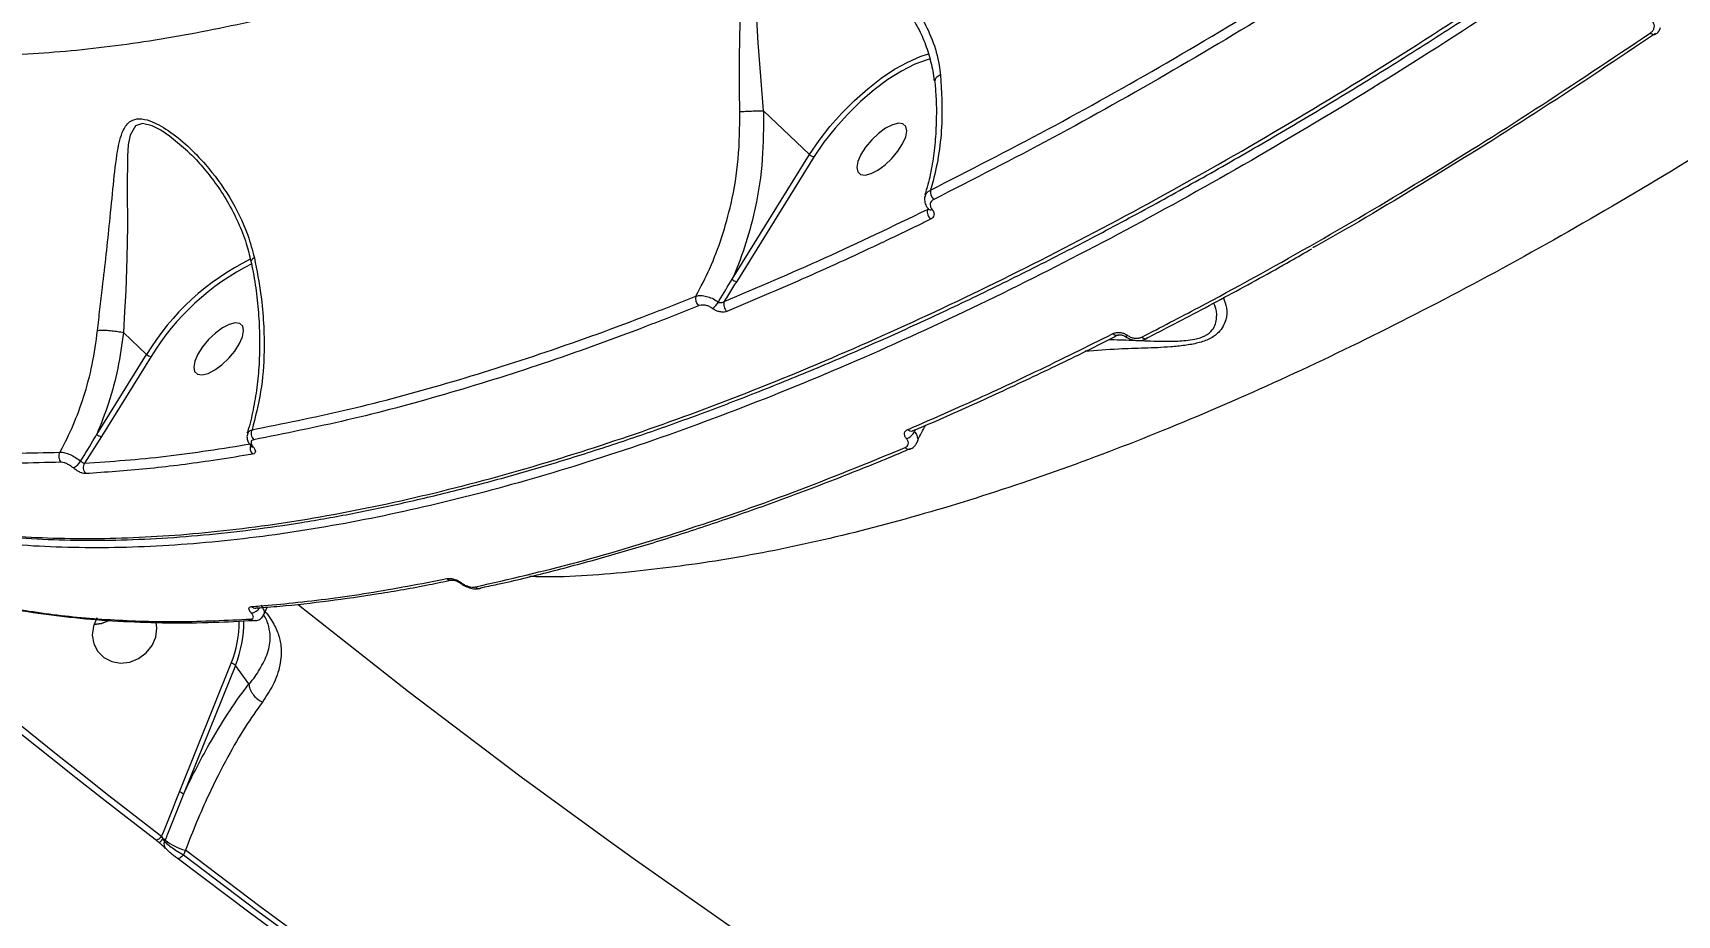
# Model space of a CAD drawing. Header units: millimetres. Extents: x -7151 to 6134, y -5040 to 5562.
# Drawn here: x -2830.1 to -2608.1, y -1297.4 to -1178.3 of the extents above; entities that cross this region are included whole.
import ezdxf

# ---------------------------------------------------------------- set-up
doc = ezdxf.new("R2010")
doc.units = ezdxf.units.MM
for name, color, linetype in [('DIKOM_ОБЪЕКТ', 7, 'Continuous'), ('DIKOM_РАЗМЕР_ЗОНА', 7, 'Continuous'), ('DIKOM_РАЗМЕР_ОБЪЕКТА', 7, 'Continuous')]:
    doc.layers.add(name, color=color, linetype=linetype)
doc.styles.add('style1', font='arial.ttf', dxfattribs={"width": 0.8})
doc.dimstyles.new('1-50', dxfattribs={"dimtxt": 300, "dimasz": 200, "dimexe": 100, "dimexo": 0, "dimgap": 100, "dimtad": 1, "dimtxsty": 'style1', "dimcen": 200, "dimclrd": 7, "dimclre": 7, "dimclrt": 7, "dimadec": 1, "dimazin": 2, "dimtfac": 1, "dimtmove": 0, "dimatfit": 2, "dimfxl": 0, "dimlwd": 25, "dimlwe": 18, "dimarcsym": 0})

# ---------------------------------------------------------------- blocks, each defined once
blk = doc.blocks.new('*D0')
at = {"layer": 'Defpoints', "color": 0, "transparency": 16777216}
for p in [(4133.55, 168.74), (-4567.47, -1241.13), (4133.55, -4153.12)]:
    blk.add_point(p, dxfattribs=at)
at = {"layer": 'DIKOM_РАЗМЕР_ОБЪЕКТА', "color": 7, "lineweight": 18, "transparency": 16777216}
for p, q in [((4133.55, 168.74), (4133.55, -4253.12)), ((-4567.47, -1241.13), (-4567.47, -4253.12))]:
    blk.add_line(p, q, dxfattribs=at)
at = {"layer": 'DIKOM_РАЗМЕР_ОБЪЕКТА', "color": 7, "lineweight": 25, "transparency": 16777216}
blk.add_line((-4367.47, -4153.12), (3933.55, -4153.12), dxfattribs=at)
at = {"layer": 'DIKOM_РАЗМЕР_ОБЪЕКТА', "color": 7, "transparency": 16777216}
for points in [[(-4367.47, -4119.79), (-4367.47, -4186.45), (-4567.47, -4153.12)], [(3933.55, -4119.79), (3933.55, -4186.45), (4133.55, -4153.12)]]:
    blk.add_solid(points, dxfattribs=at)
at = {"layer": 'DIKOM_РАЗМЕР_ОБЪЕКТА', "color": 7, "transparency": 16777216, "insert": (150.61, -3899.95), "char_height": 300, "attachment_point": 5, "style": 'style1'}
blk.add_mtext('8700', dxfattribs=at)
blk = doc.blocks.new('*D1')
at = {"layer": 'Defpoints', "color": 0, "transparency": 16777216}
for p in [(-2392.45, 3674.75), (-6010.84, -1738.88), (-3202.89, -1738.88)]:
    blk.add_point(p, dxfattribs=at)
at = {"layer": 'DIKOM_РАЗМЕР_ОБЪЕКТА', "color": 7, "lineweight": 18, "transparency": 16777216}
for p, q in [((-2392.45, 3674.75), (-6110.84, 3674.75)), ((-3202.89, -1738.88), (-6110.84, -1738.88))]:
    blk.add_line(p, q, dxfattribs=at)
at = {"layer": 'DIKOM_РАЗМЕР_ОБЪЕКТА', "color": 7, "lineweight": 25, "transparency": 16777216}
blk.add_line((-6010.84, 3474.75), (-6010.84, -1538.88), dxfattribs=at)
at = {"layer": 'DIKOM_РАЗМЕР_ОБЪЕКТА', "color": 7, "transparency": 16777216}
for points in [[(-6044.18, 3474.75), (-5977.51, 3474.75), (-6010.84, 3674.75)], [(-6044.18, -1538.88), (-5977.51, -1538.88), (-6010.84, -1738.88)]]:
    blk.add_solid(points, dxfattribs=at)
at = {"layer": 'DIKOM_РАЗМЕР_ОБЪЕКТА', "color": 7, "transparency": 16777216, "insert": (-6264.01, 967.94), "char_height": 300, "attachment_point": 5, "rotation": 90, "style": 'style1'}
blk.add_mtext('5400', dxfattribs=at)
blk = doc.blocks.new('*D3')
at = {"layer": 'Defpoints', "color": 0, "transparency": 16777216}
for p in [(6133.55, 253.24), (-5802.46, -2467.19), (6133.55, -4939.78)]:
    blk.add_point(p, dxfattribs=at)
at = {"layer": 'DIKOM_РАЗМЕР_ЗОНА', "color": 7, "lineweight": 18, "transparency": 16777216}
for p, q in [((6133.55, 253.24), (6133.55, -5039.78)), ((-5802.46, -2467.19), (-5802.46, -5039.78))]:
    blk.add_line(p, q, dxfattribs=at)
at = {"layer": 'DIKOM_РАЗМЕР_ЗОНА', "color": 7, "lineweight": 25, "transparency": 16777216}
blk.add_line((-5602.46, -4939.78), (5933.55, -4939.78), dxfattribs=at)
at = {"layer": 'DIKOM_РАЗМЕР_ЗОНА', "color": 7, "transparency": 16777216}
for points in [[(-5602.46, -4906.44), (-5602.46, -4973.11), (-5802.46, -4939.78)], [(5933.55, -4906.44), (5933.55, -4973.11), (6133.55, -4939.78)]]:
    blk.add_solid(points, dxfattribs=at)
at = {"layer": 'DIKOM_РАЗМЕР_ЗОНА', "color": 7, "transparency": 16777216, "insert": (186.61, -4686.61), "char_height": 300, "attachment_point": 5, "style": 'style1'}
blk.add_mtext('11950', dxfattribs=at)

msp = doc.modelspace()

# ---------------------------------------------------------------- linework, layer by layer
at = {"layer": 'DIKOM_ОБЪЕКТ', "color": 7, "linetype": 'Continuous', "lineweight": 15}
for p, q in [((-2731.476, -1188.783), (-2725.225, -1194.696)), ((-2735.701, -1211.54), (-2725.225, -1194.696)), ((-2724.608, -1194.975), (-2735.083, -1211.819)), ((-2709.316, -1202.111), (-2709.284, -1202.026)), ((-2817.905, -1218.718), (-2814.787, -1221.668)), ((-2679.638, -1219.498), (-2679.698, -1219.534)), ((-2821.511, -1232.48), (-2814.787, -1221.668)), ((-2814.169, -1221.947), (-2820.893, -1232.759)), ((-2710.985, -1231.869), (-2711.069, -1232.084)), ((-2820.893, -1232.759), (-2823.162, -1236.376)), ((-2800.67, -1234.058), (-2800.677, -1234.05)), ((-2711.605, -1234.433), (-2711.654, -1234.457)), ((-2773.554, -1252.153), (-2773.571, -1252.157)), ((-2769.658, -1253.257), (-2769.718, -1253.274)), ((-2798.951, -1256.829), (-2798.474, -1255.789)), ((-2810.354, -1280.754), (-2803.356, -1263.366)), ((-2802.783, -1263.67), (-2809.782, -1281.058)), ((-2800.952, -1266.157), (-2802.783, -1263.67)), ((-2812.272, -1287.255), (-2812.356, -1287.462)), ((-2809.542, -1288.626), (-2809.795, -1289.256))]:
    msp.add_line(p, q, dxfattribs=at)
at = {"layer": 'DIKOM_ОБЪЕКТ', "color": 7, "linetype": 'Continuous', "lineweight": 15, "flags": 128}
for points in [[(-2715.869, -1170.988), (-2716.944, -1169.912), (-2720.846, -1166.931), (-2725.123, -1164.608), (-2726.704, -1164.026), (-2728.293, -1163.68), (-2729.81, -1163.721), (-2730.227, -1163.84), (-2731.231, -1164.499), (-2731.414, -1164.712), (-2732.038, -1165.904), (-2732.372, -1167.287), (-2732.605, -1170.335), (-2732.515, -1174.844), (-2732.22, -1179.597), (-2731.882, -1184.144), (-2731.484, -1188.775), (-2731.484, -1188.779), (-2731.484, -1188.779)], [(-2611.06, -1178.498), (-2611.116, -1178.524), (-2611.206, -1178.53), (-2611.31, -1178.506), (-2611.425, -1178.453), (-2611.547, -1178.372), (-2611.672, -1178.266)], [(-2611.035, -1178.479), (-2611.044, -1178.487), (-2611.06, -1178.498)], [(-2725.225, -1194.696), (-2723.944, -1192.801), (-2722.486, -1190.925), (-2720.884, -1189.108), (-2719.172, -1187.389), (-2717.387, -1185.806), (-2715.568, -1184.393), (-2713.753, -1183.181), (-2711.984, -1182.197), (-2710.298, -1181.46), (-2709.171, -1181.098)], [(-2708.893, -1181.752), (-2709.358, -1181.881), (-2711.03, -1182.509), (-2712.81, -1183.413), (-2714.654, -1184.572), (-2716.519, -1185.958), (-2718.358, -1187.537), (-2720.128, -1189.272), (-2721.786, -1191.12), (-2723.291, -1193.036), (-2724.608, -1194.975)], [(-2809.268, -1194.236), (-2811.687, -1192.193), (-2812.863, -1191.411), (-2814.03, -1190.82), (-2815.318, -1190.516), (-2816.275, -1190.811), (-2817.006, -1192.061), (-2817.252, -1193.392), (-2817.352, -1194.892), (-2817.385, -1199.381), (-2817.355, -1204.404), (-2817.427, -1208.643), (-2817.595, -1213.084), (-2817.745, -1215.896), (-2817.911, -1218.712), (-2817.911, -1218.714), (-2817.911, -1218.714)], [(-2712.108, -1191.509), (-2712.234, -1190.903), (-2712.622, -1190.544), (-2713.242, -1190.463), (-2714.043, -1190.665), (-2714.961, -1191.135), (-2715.921, -1191.834), (-2716.846, -1192.706), (-2717.66, -1193.679), (-2718.298, -1194.676), (-2718.708, -1195.616), (-2718.856, -1196.421), (-2718.73, -1197.028), (-2718.342, -1197.386), (-2717.722, -1197.468), (-2716.921, -1197.265), (-2716.003, -1196.796), (-2715.043, -1196.097), (-2714.118, -1195.225), (-2713.304, -1194.251), (-2712.666, -1193.254), (-2712.256, -1192.315), (-2712.108, -1191.509)], [(-2801.67, -1218.481), (-2801.795, -1217.874), (-2802.183, -1217.516), (-2802.803, -1217.434), (-2803.605, -1217.637), (-2804.523, -1218.106), (-2805.483, -1218.805), (-2806.407, -1219.677), (-2807.221, -1220.651), (-2807.859, -1221.648), (-2808.269, -1222.587), (-2808.417, -1223.393), (-2808.292, -1223.999), (-2807.904, -1224.358), (-2807.283, -1224.439), (-2806.482, -1224.237), (-2805.564, -1223.767), (-2804.604, -1223.068), (-2803.679, -1222.196), (-2802.865, -1221.223), (-2802.228, -1220.226), (-2801.818, -1219.286), (-2801.67, -1218.481)], [(-2682.668, -1219.217), (-2682.667, -1219.217), (-2682.616, -1219.237), (-2682.552, -1219.235), (-2682.475, -1219.212), (-2682.388, -1219.169), (-2682.293, -1219.106)], [(-2711.284, -1232.002), (-2711.294, -1232.007), (-2711.326, -1232.019)], [(-2794.264, -1255.505), (-2779.419, -1267.192), (-2764.202, -1278.703), (-2752.461, -1287.275)], [(-2821.484, -1257.244), (-2821.973, -1258.391), (-2822.122, -1259.597), (-2821.918, -1260.763), (-2821.376, -1261.796), (-2820.543, -1262.611), (-2819.484, -1263.143), (-2818.285, -1263.348), (-2817.045, -1263.211), (-2815.863, -1262.741), (-2814.834, -1261.978), (-2814.043, -1260.982), (-2813.554, -1259.835), (-2813.405, -1258.629), (-2813.502, -1257.842)], [(-2821.894, -1258.129), (-2820.886, -1257.991), (-2819.874, -1257.612)], [(-2819.939, -1257.645), (-2820.886, -1257.991), (-2821.894, -1258.129)], [(-2800.1, -1257.623), (-2800.111, -1257.625), (-2800.141, -1257.627)], [(-2813.611, -1287.193), (-2817.196, -1284.426), (-2820.768, -1281.644), (-2824.327, -1278.847), (-2827.873, -1276.034), (-2831.406, -1273.206), (-2834.925, -1270.363), (-2838.43, -1267.505), (-2841.923, -1264.632)], [(-2841.019, -1264.217), (-2837.529, -1267.088), (-2834.026, -1269.944), (-2830.51, -1272.784), (-2826.98, -1275.61), (-2823.437, -1278.42), (-2819.881, -1281.215), (-2816.311, -1283.995), (-2812.729, -1286.759)], [(-2812.729, -1286.759), (-2812.856, -1286.898), (-2812.988, -1287.019), (-2813.119, -1287.119), (-2813.245, -1287.192), (-2813.361, -1287.238), (-2813.463, -1287.253), (-2813.547, -1287.238), (-2813.611, -1287.193)], [(-2752.461, -1287.275), (-2748.75, -1289.929), (-2734.616, -1299.806)], [(-2809.795, -1289.256), (-2809.922, -1289.395), (-2810.052, -1289.516), (-2810.183, -1289.615), (-2810.308, -1289.689), (-2810.424, -1289.735), (-2810.525, -1289.751), (-2810.61, -1289.737), (-2810.673, -1289.693)], [(-2727.508, -1346.948), (-2738.231, -1340.225), (-2748.864, -1333.376), (-2759.404, -1326.402), (-2769.851, -1319.304), (-2780.202, -1312.084), (-2790.457, -1304.741), (-2800.615, -1297.277), (-2810.673, -1289.693)], [(-2809.795, -1289.256), (-2799.746, -1296.834), (-2789.597, -1304.292), (-2779.35, -1311.628), (-2769.007, -1318.843), (-2758.569, -1325.935), (-2748.037, -1332.903), (-2737.413, -1339.746), (-2726.699, -1346.464)], [(-2726.279, -1345.957), (-2737.016, -1339.226), (-2747.662, -1332.368), (-2758.215, -1325.386), (-2768.674, -1318.279), (-2779.037, -1311.048), (-2789.304, -1303.695), (-2799.472, -1296.221), (-2809.542, -1288.626)]]:
    msp.add_lwpolyline(points, dxfattribs=at)
at = {"layer": 'DIKOM_ОБЪЕКТ', "color": 7, "linetype": 'Continuous', "lineweight": 15}
for centre, radius, start, end in [((-2724.56, -1194.047), 0.929, 224.29737, 267.0633), ((-2707.503, -1199.715), 1.426, 170.78452, 227.14041), ((-2707.953, -1202.405), 1.394, 167.8442, 227.45434), ((-2708.91, -1201.686), 0.472, 229.3979, 298.40372), ((-2785.315, -1239.706), 34.553, 116.63785, 148.53119), ((-2785.614, -1239.425), 33.48, 116.51547, 148.53069), ((-2735.034, -1210.887), 0.933, 224.39484, 266.99903), ((-2739.304, -1214.144), 1.325, 164.7708, 226.4013), ((-2739.9, -1213.287), 2.696, 305.41877, 330.51233), ((-2735.522, -1214.909), 1.312, 162.58153, 226.80441), ((-2683.785, -1218.498), 0.6, 218.23058, 290.66755), ((-2679.885, -1218.953), 0.611, 218.76742, 287.83787), ((-2814.121, -1221.017), 0.932, 224.35128, 267.0094), ((-2820.845, -1231.829), 0.931, 224.34256, 267.01812), ((-2799.465, -1232.358), 1.187, 154.23692, 224.75493), ((-2712.617, -1231.42), 1.685, 286.0817, 336.77106), ((-2711.471, -1231.362), 0.672, 222.143, 282.48319), ((-2799.607, -1234.3), 1.195, 162.48714, 224.51727), ((-2800.417, -1233.803), 0.359, 225.35206, 275.44904), ((-2711.846, -1233.849), 0.638, 220.73826, 287.56597), ((-2825.509, -1235.452), 1.135, 149.81428, 224.02618), ((-2825.79, -1234.846), 2.44, 297.36835, 329.53726), ((-2822.201, -1236.984), 1.137, 147.72273, 224.18145), ((-2773.702, -1251.45), 0.719, 224.66084, 280.46637), ((-2772.354, -1252.374), 0.184, 243.49117, 304.15653), ((-2769.842, -1252.565), 0.719, 224.79019, 279.92911), ((-2800.714, -1255.173), 1.394, 272.39308, 330.22968), ((-2800.081, -1255.184), 0.753, 225.84763, 274.83294), ((-2817.519, -1257.696), 15.256, 338.18063, 0.10097), ((-2817.382, -1257.821), 15.728, 338.16634, 0.62312), ((-2800.181, -1256.872), 0.756, 226.05436, 273.02458), ((-2803.682, -1264.672), 1.346, 48.10461, 75.97598), ((-2810.68, -1282.06), 1.346, 48.10461, 75.97598), ((-2810.871, -1288.726), 2.391, 135.99784, 153.745), ((-2813.032, -1288.169), 1.189, 50.24803, 68.16614), ((-2811.627, -1287.82), 0.811, 153.88986, 230.51682), ((-2807.496, -1281.145), 7.756, 231.98817, 254.70575)]:
    msp.add_arc(centre, radius, start, end, dxfattribs=at)
for points, knots in [([(-2360.312, -895.827), (-2362.582, -899.39), (-2368.697, -908.989), (-2379.254, -924.67), (-2392.112, -942.812), (-2405.743, -961.063), (-2420.12, -979.358), (-2435.212, -997.635), (-2450.686, -1015.492), (-2466.481, -1032.877), (-2482.528, -1049.75), (-2499.09, -1066.387), (-2516.129, -1082.717), (-2533.598, -1098.675), (-2551.11, -1113.912), (-2568.606, -1128.389), (-2586.025, -1142.09), (-2603.652, -1155.238), (-2621.433, -1167.762), (-2639.308, -1179.603), (-2656.885, -1190.499), (-2674.109, -1200.437), (-2690.936, -1209.421), (-2707.641, -1217.598), (-2724.159, -1224.904), (-2740.425, -1231.293), (-2756.084, -1236.621), (-2771.095, -1240.899), (-2785.433, -1244.153), (-2799.333, -1246.437), (-2812.725, -1247.702), (-2825.548, -1247.915), (-2837.021, -1247.118), (-2847.204, -1245.451), (-2855.346, -1243.464), (-2860.019, -1241.677), (-2861.913, -1240.952)], [0, 0, 0, 0, 0.0176896, 0.0476571, 0.0776475, 0.1076146, 0.1384524, 0.1693154, 0.2001529, 0.2301204, 0.2601107, 0.290078, 0.3209158, 0.3517788, 0.3826161, 0.4125835, 0.4425742, 0.4725411, 0.5033791, 0.5342417, 0.5650796, 0.5950467, 0.6250373, 0.6550044, 0.6858424, 0.7167049, 0.7475428, 0.7775098, 0.8075005, 0.8374678, 0.8683053, 0.8991683, 0.9300059, 0.956088, 0.9822004, 1, 1, 1, 1]), ([(-2373.428, -979.478), (-2377.12, -984.309), (-2384.506, -993.975), (-2396.119, -1008.372), (-2408.082, -1022.649), (-2420.574, -1036.953), (-2433.58, -1051.247), (-2447.087, -1065.49), (-2460.88, -1079.449), (-2475.388, -1093.537), (-2490.625, -1107.683), (-2506.578, -1121.81), (-2522.719, -1135.433), (-2538.972, -1148.491), (-2555.262, -1160.918), (-2571.52, -1172.658), (-2587.718, -1183.677), (-2603.833, -1193.975), (-2619.831, -1203.535), (-2635.639, -1212.315), (-2651.183, -1220.271), (-2666.398, -1227.366), (-2681.256, -1233.57), (-2695.738, -1238.893), (-2709.816, -1243.333), (-2723.42, -1246.861), (-2736.507, -1249.492), (-2749.18, -1251.117), (-2758.032, -1251.832), (-2762.501, -1251.691), (-2763.047, -1251.674)], [0, 0, 0, 0, 0.0331645, 0.0663687, 0.0995722, 0.1327364, 0.1672603, 0.2018298, 0.2363986, 0.2709225, 0.3089162, 0.3470297, 0.3852052, 0.4233802, 0.4614938, 0.4994866, 0.5373539, 0.5753408, 0.6133894, 0.6514374, 0.6894245, 0.7272914, 0.7650681, 0.8029647, 0.8409215, 0.8788787, 0.9167744, 0.9545509, 0.9944477, 1, 1, 1, 1]), ([(-2900.153, -1158.778), (-2898.716, -1160.272), (-2895.208, -1163.92), (-2888.722, -1168.627), (-2880.876, -1173.044), (-2872.328, -1176.498), (-2862.976, -1179.086), (-2852.81, -1180.751), (-2841.848, -1181.467), (-2830.329, -1181.216), (-2818.305, -1180.024), (-2805.839, -1177.93), (-2792.731, -1174.904), (-2778.999, -1170.914), (-2764.68, -1165.95), (-2750.078, -1160.12), (-2735.252, -1153.461), (-2720.26, -1146.029), (-2704.867, -1137.708), (-2689.113, -1128.487), (-2673.043, -1118.378), (-2656.999, -1107.593), (-2641.033, -1096.183), (-2625.197, -1084.21), (-2609.25, -1071.489), (-2593.242, -1058.033), (-2577.229, -1043.874), (-2562.662, -1030.33), (-2549.509, -1017.597), (-2541.702, -1009.68), (-2537.796, -1005.718)], [0, 0, 0, 0, 0.0257526, 0.062866, 0.0989331, 0.1350278, 0.171095, 0.2082083, 0.2453526, 0.2824663, 0.3185595, 0.3546805, 0.390774, 0.4279125, 0.4650814, 0.5022202, 0.538373, 0.5745535, 0.6107061, 0.647904, 0.6851321, 0.7223299, 0.7585728, 0.794844, 0.8310866, 0.8683748, 0.9056935, 0.9429816, 0.9714642, 1, 1, 1, 1]), ([(-2863.222, -1239.772), (-2863.04, -1239.854), (-2859.709, -1241.355), (-2852.429, -1243.304), (-2841.467, -1245.509), (-2829.751, -1246.546), (-2817.467, -1246.6), (-2804.386, -1245.633), (-2790.526, -1243.616), (-2775.917, -1240.527), (-2761.057, -1236.482), (-2746.029, -1231.562), (-2730.916, -1225.861), (-2715.292, -1219.228), (-2699.186, -1211.646), (-2682.64, -1203.121), (-2665.79, -1193.71), (-2648.68, -1183.426), (-2631.363, -1172.298), (-2613.78, -1160.279), (-2595.985, -1147.373), (-2578.032, -1133.606), (-2560.319, -1119.277), (-2542.9, -1104.453), (-2525.823, -1089.202), (-2508.809, -1073.278), (-2491.921, -1056.708), (-2475.231, -1039.53), (-2460.039, -1023.19), (-2450.6, -1012.488), (-2446.426, -1007.755)], [0, 0, 0, 0, 0.0022001, 0.0402543, 0.0782771, 0.115227, 0.1522051, 0.1891546, 0.2271774, 0.2652314, 0.3032543, 0.3388739, 0.374518, 0.4101375, 0.4467146, 0.4833199, 0.5198967, 0.5568465, 0.5938251, 0.6307748, 0.6687975, 0.7068517, 0.7448745, 0.7818245, 0.8188024, 0.8557526, 0.8937754, 0.9318292, 0.9698524, 1, 1, 1, 1]), ([(-2862.984, -1239.984), (-2861.645, -1240.481), (-2858.71, -1241.571), (-2853.938, -1242.96), (-2848.713, -1244.213), (-2843.271, -1245.219), (-2837.636, -1245.985), (-2831.827, -1246.505), (-2825.865, -1246.775), (-2819.759, -1246.796), (-2813.507, -1246.569), (-2807.106, -1246.095), (-2800.555, -1245.374), (-2793.852, -1244.407), (-2786.995, -1243.193), (-2779.984, -1241.731), (-2772.814, -1240.021), (-2765.484, -1238.062), (-2758.008, -1235.859), (-2750.418, -1233.418), (-2742.741, -1230.749), (-2734.989, -1227.856), (-2727.154, -1224.738), (-2719.237, -1221.395), (-2711.236, -1217.827), (-2703.152, -1214.034), (-2694.985, -1210.017), (-2686.736, -1205.776), (-2678.404, -1201.31), (-2669.988, -1196.619), (-2661.497, -1191.707), (-2652.955, -1186.589), (-2644.388, -1181.279), (-2635.815, -1175.788), (-2627.236, -1170.118), (-2618.652, -1164.271), (-2610.063, -1158.245), (-2601.468, -1152.04), (-2592.868, -1145.658), (-2584.264, -1139.098), (-2575.654, -1132.36), (-2567.039, -1125.444), (-2558.423, -1118.352), (-2549.826, -1111.102), (-2541.276, -1103.716), (-2532.794, -1096.213), (-2524.387, -1088.598), (-2516.054, -1080.872), (-2507.794, -1073.034), (-2499.607, -1065.083), (-2491.493, -1057.021), (-2483.452, -1048.848), (-2475.486, -1040.563), (-2467.592, -1032.168), (-2459.777, -1023.66), (-2452.583, -1015.669), (-2448.047, -1010.483), (-2446.046, -1008.196)], [0, 0, 0, 0, 0.0152823, 0.0334918, 0.0517817, 0.0701714, 0.0886546, 0.1071165, 0.1254749, 0.1437624, 0.1619974, 0.1802006, 0.1983915, 0.2165897, 0.2348095, 0.2530702, 0.2713923, 0.2897959, 0.3082967, 0.3267936, 0.3451629, 0.3634728, 0.3817381, 0.3999738, 0.4181944, 0.4364145, 0.4546467, 0.4729036, 0.4911992, 0.5095487, 0.5279673, 0.5464087, 0.5647912, 0.58311, 0.6013812, 0.6196181, 0.6378364, 0.6560503, 0.6742733, 0.6925158, 0.7107937, 0.7291211, 0.7475123, 0.7659527, 0.7843559, 0.8026875, 0.8209667, 0.8392086, 0.8574278, 0.8756385, 0.8938559, 0.9120883, 0.9303521, 0.9486607, 0.967029, 0.9854605, 1, 1, 1, 1]), ([(-2734.657, -1188.91), (-2734.683, -1187.342), (-2734.734, -1184.163), (-2734.677, -1179.364), (-2734.522, -1174.588), (-2734.203, -1170.373), (-2733.668, -1167.348), (-2732.97, -1165.427), (-2732.131, -1164.093), (-2730.681, -1163.072), (-2728.754, -1162.868), (-2726.848, -1163.172), (-2724.203, -1163.968), (-2720.689, -1165.7), (-2716.632, -1168.539), (-2713.01, -1171.982), (-2710.339, -1175.578), (-2708.584, -1179.18), (-2707.799, -1181.873), (-2707.601, -1183.507), (-2707.548, -1183.951)], [0, 0, 0, 0, 0.0704022, 0.1427031, 0.2195582, 0.2979648, 0.3555912, 0.3848653, 0.4149651, 0.4491177, 0.4886792, 0.5172606, 0.5465221, 0.6240237, 0.7036957, 0.7828127, 0.864006, 0.9204666, 0.9784126, 1, 1, 1, 1]), ([(-2708.911, -1199.487), (-2703.648, -1196.809), (-2693.121, -1191.453), (-2676.969, -1182.373), (-2660.599, -1172.597), (-2649.531, -1165.419), (-2643.997, -1161.83)], [0, 0, 0, 0, 0.2485964, 0.4971953, 0.7485957, 1, 1, 1, 1]), ([(-2643.411, -1163.016), (-2648.896, -1166.574), (-2659.865, -1173.69), (-2676.215, -1183.465), (-2692.467, -1192.614), (-2703.138, -1198.045), (-2708.473, -1200.761)], [0, 0, 0, 0, 0.248594, 0.4971941, 0.7485972, 1, 1, 1, 1]), ([(-2715.621, -1171.133), (-2714.947, -1171.809), (-2713.564, -1173.195), (-2711.895, -1175.385), (-2710.534, -1177.612), (-2709.524, -1179.848), (-2708.829, -1182.225), (-2708.479, -1183.845), (-2708.448, -1184.682), (-2708.448, -1184.686)], [0, 0, 0, 0, 0.1794523, 0.3679434, 0.5202227, 0.6811288, 0.8422064, 0.999191, 1, 1, 1, 1]), ([(-2611.672, -1178.266), (-2611.55, -1178.164), (-2611.305, -1177.96), (-2611.131, -1177.551), (-2611.134, -1177.129), (-2611.264, -1176.845), (-2611.365, -1176.713), (-2611.377, -1176.697)], [0, 0, 0, 0, 0.2479095, 0.4959858, 0.7364996, 0.9671035, 1, 1, 1, 1]), ([(-2680.361, -1219.336), (-2677.8, -1218.011), (-2670.312, -1214.136), (-2657.736, -1207.193), (-2642.556, -1198.255), (-2627.195, -1188.672), (-2616.847, -1181.734), (-2611.672, -1178.266)], [0, 0, 0, 0, 0.1144536, 0.3347632, 0.5550742, 0.7775377, 1, 1, 1, 1]), ([(-2610.963, -1178.33), (-2616.077, -1181.762), (-2626.305, -1188.625), (-2641.567, -1198.101), (-2651.894, -1204.325), (-2657.084, -1207.181), (-2657.25, -1207.273)], [0, 0, 0, 0, 0.3285981, 0.6571989, 0.9890092, 1, 1, 1, 1]), ([(-2611.066, -1178.487), (-2611.02, -1178.461), (-2610.746, -1178.298), (-2610.445, -1177.982), (-2610.327, -1177.646), (-2610.295, -1177.555)], [0, 0, 0, 0, 0.1266116, 0.7634884, 1, 1, 1, 1]), ([(-2708.344, -1184.686), (-2708.278, -1185.397), (-2708.113, -1187.189), (-2708.093, -1189.979), (-2708.25, -1193.045), (-2708.639, -1195.981), (-2709.116, -1198.383), (-2709.54, -1199.72), (-2709.691, -1200.197)], [0, 0, 0, 0, 0.1249547, 0.315108, 0.5067223, 0.6994548, 0.8928881, 1, 1, 1, 1]), ([(-2707.548, -1183.951), (-2707.427, -1186.158), (-2707.228, -1189.792), (-2707.722, -1194.521), (-2708.315, -1197.48), (-2708.79, -1199.079), (-2708.911, -1199.487)], [0, 0, 0, 0, 0.39577967, 0.65163606, 0.91099859, 1, 1, 1, 1]), ([(-2707.548, -1183.951), (-2707.58, -1183.965), (-2707.724, -1184.03), (-2708.014, -1184.195), (-2708.285, -1184.435), (-2708.282, -1184.61), (-2708.28, -1184.683)], [0, 0, 0, 0, 0.068113, 0.2981981, 0.7076028, 1, 1, 1, 1]), ([(-2821.409, -1218.442), (-2821.301, -1217.485), (-2821.082, -1215.552), (-2820.667, -1212.08), (-2820.206, -1208.083), (-2819.715, -1203.39), (-2819.263, -1198.645), (-2818.878, -1195.046), (-2818.404, -1192.712), (-2817.918, -1191.236), (-2817.13, -1190.132), (-2815.829, -1189.76), (-2814.069, -1190.131), (-2811.775, -1191.413), (-2809.21, -1193.489), (-2806.337, -1196.448), (-2803.44, -1200.416), (-2801.276, -1204.725), (-2800.497, -1207.602), (-2800.222, -1208.618)], [0, 0, 0, 0, 0.044336, 0.0895884, 0.159953, 0.2324656, 0.3224988, 0.4152105, 0.4503607, 0.4859266, 0.5329448, 0.5664265, 0.5998075, 0.6531016, 0.710264, 0.7686651, 0.8578786, 0.9497899, 1, 1, 1, 1]), ([(-2740.582, -1213.796), (-2739.94, -1212.571), (-2738.606, -1210.031), (-2737.019, -1205.837), (-2735.659, -1200.897), (-2734.71, -1195.226), (-2734.675, -1191.031), (-2734.657, -1188.91)], [0, 0, 0, 0, 0.1665382, 0.3455427, 0.5267544, 0.7607802, 1, 1, 1, 1]), ([(-2731.476, -1188.783), (-2731.47, -1190.975), (-2731.457, -1195.408), (-2732.386, -1201.384), (-2733.77, -1206.657), (-2734.943, -1209.815), (-2735.644, -1211.41), (-2735.701, -1211.54)], [0, 0, 0, 0, 0.2754339, 0.5570831, 0.7677927, 0.9811326, 1, 1, 1, 1]), ([(-2734.657, -1188.91), (-2734.622, -1188.907), (-2734.399, -1188.887), (-2733.889, -1188.851), (-2733.083, -1188.811), (-2732.223, -1188.783), (-2731.73, -1188.78), (-2731.484, -1188.779)], [0, 0, 0, 0, 0.0429025, 0.2679876, 0.5120603, 0.7560382, 1, 1, 1, 1]), ([(-2731.484, -1188.779), (-2731.483, -1188.779), (-2731.48, -1188.78), (-2731.478, -1188.781), (-2731.476, -1188.783)], [0, 0, 0, 0, 0.40740089, 1, 1, 1, 1]), ([(-2809.268, -1194.236), (-2809.159, -1194.332), (-2808.44, -1194.972), (-2807.154, -1196.395), (-2805.429, -1198.572), (-2803.792, -1201.08), (-2802.392, -1203.808), (-2801.322, -1206.498), (-2800.891, -1208.299), (-2800.697, -1209.105)], [0, 0, 0, 0, 0.0263965, 0.1743639, 0.3343221, 0.5075905, 0.6880023, 0.8601942, 1, 1, 1, 1]), ([(-2709.617, -1200.253), (-2709.625, -1200.27), (-2709.742, -1200.493), (-2709.712, -1201.004), (-2709.554, -1201.604), (-2709.298, -1201.907), (-2709.195, -1202.029)], [0, 0, 0, 0, 0.0296978, 0.4003537, 0.7589606, 1, 1, 1, 1]), ([(-2709.594, -1200.234), (-2709.544, -1200.1), (-2709.429, -1199.79), (-2709.098, -1199.597), (-2708.911, -1199.487)], [0, 0, 0, 0, 0.43362978, 1, 1, 1, 1]), ([(-2708.473, -1200.761), (-2708.583, -1200.832), (-2708.803, -1200.972), (-2708.953, -1201.296), (-2708.945, -1201.657), (-2708.815, -1201.934), (-2708.705, -1202.075), (-2708.685, -1202.102)], [0, 0, 0, 0, 0.2364131, 0.4726456, 0.7091989, 0.9459085, 1, 1, 1, 1]), ([(-2736.773, -1214.516), (-2732.265, -1212.615), (-2723.237, -1208.809), (-2713.96, -1204.346), (-2709.316, -1202.111)], [0, 0, 0, 0, 0.49944485, 1, 1, 1, 1]), ([(-2708.896, -1203.432), (-2709.369, -1203.664), (-2711.738, -1204.823), (-2717.557, -1207.607), (-2726.299, -1211.613), (-2733.045, -1214.448), (-2736.42, -1215.866)], [0, 0, 0, 0, 0.0507671, 0.2538442, 0.6266975, 1, 1, 1, 1]), ([(-2709.224, -1202.039), (-2709.214, -1202.05), (-2709.183, -1202.086), (-2709.182, -1202.11), (-2709.182, -1202.099), (-2709.182, -1202.099)], [0, 0, 0, 0, 0.3071159, 0.9833494, 1, 1, 1, 1]), ([(-2708.685, -1202.102), (-2708.665, -1202.127), (-2708.555, -1202.267), (-2708.427, -1202.543), (-2708.418, -1202.902), (-2708.568, -1203.223), (-2708.786, -1203.362), (-2708.896, -1203.432)], [0, 0, 0, 0, 0.0535953, 0.2897779, 0.5263188, 0.7631073, 1, 1, 1, 1]), ([(-2679.668, -1219.458), (-2678.782, -1219.01), (-2675.14, -1217.169), (-2668.669, -1213.702), (-2662.129, -1210.133), (-2658.35, -1207.961), (-2657.394, -1207.411)], [0, 0, 0, 0, 0.120904, 0.4966028, 0.8726674, 1, 1, 1, 1]), ([(-2800.688, -1209.103), (-2800.639, -1209.318), (-2800.333, -1210.659), (-2799.967, -1213.121), (-2799.609, -1216.471), (-2799.478, -1219.784), (-2799.559, -1223.03), (-2799.851, -1226.18), (-2800.375, -1229.174), (-2800.841, -1231.231), (-2801.188, -1232.22), (-2801.227, -1232.331)], [0, 0, 0, 0, 0.0253169, 0.1580154, 0.2924597, 0.4285376, 0.5659934, 0.7044547, 0.8434752, 0.9825285, 1, 1, 1, 1]), ([(-2800.222, -1208.618), (-2800.239, -1208.628), (-2800.403, -1208.724), (-2800.629, -1208.899), (-2800.634, -1209.031), (-2800.636, -1209.093)], [0, 0, 0, 0, 0.0559111, 0.5613666, 1, 1, 1, 1]), ([(-2800.222, -1208.618), (-2799.893, -1210.316), (-2799.312, -1213.308), (-2798.942, -1217.511), (-2798.861, -1221.906), (-2799.236, -1226.836), (-2800.098, -1230.161), (-2800.533, -1231.842)], [0, 0, 0, 0, 0.20226178, 0.35640757, 0.51199239, 0.75324835, 1, 1, 1, 1]), ([(-2737.553, -1214.614), (-2737.513, -1214.548), (-2736.888, -1213.529), (-2736.275, -1212.501), (-2735.701, -1211.54)], [0, 0, 0, 0, 0.0646683, 1, 1, 1, 1]), ([(-2735.083, -1211.819), (-2735.448, -1212.403), (-2736.01, -1213.302), (-2736.575, -1214.201), (-2736.773, -1214.516)], [0, 0, 0, 0, 0.6494656, 1, 1, 1, 1]), ([(-2800.533, -1231.842), (-2796.396, -1231.021), (-2788.121, -1229.379), (-2775.121, -1225.929), (-2761.708, -1221.742), (-2750.127, -1217.596), (-2743.003, -1214.76), (-2740.582, -1213.796)], [0, 0, 0, 0, 0.2203103, 0.4406207, 0.6630832, 0.8855422, 1, 1, 1, 1]), ([(-2740.582, -1213.796), (-2740.518, -1213.78), (-2740.267, -1213.716), (-2739.733, -1213.709), (-2738.978, -1213.865), (-2738.209, -1214.168), (-2737.772, -1214.465), (-2737.553, -1214.614)], [0, 0, 0, 0, 0.08116468, 0.31616048, 0.54450655, 0.77179532, 1, 1, 1, 1]), ([(-2737.553, -1214.614), (-2737.512, -1214.637), (-2737.464, -1214.663), (-2737.352, -1214.69), (-2737.215, -1214.699), (-2737.017, -1214.655), (-2736.87, -1214.585), (-2736.793, -1214.531), (-2736.773, -1214.516)], [0, 0, 0, 0, 0.1720559, 0.1984368, 0.4119738, 0.648073, 0.9084408, 1, 1, 1, 1]), ([(-2669.351, -1214.049), (-2669.171, -1214.481), (-2668.815, -1215.334), (-2668.906, -1216.74), (-2669.321, -1217.876), (-2669.965, -1218.775), (-2671.086, -1219.588), (-2672.722, -1220.162), (-2674.542, -1220.49), (-2676.967, -1220.719), (-2679.984, -1220.853), (-2683.88, -1220.95), (-2686.519, -1221.148), (-2688.012, -1221.26)], [0, 0, 0, 0, 0.1225289, 0.2425243, 0.3041662, 0.3656065, 0.4372439, 0.5009739, 0.5635176, 0.6263276, 0.7392644, 0.8524797, 1, 1, 1, 1]), ([(-2684.814, -1219.677), (-2684.323, -1219.681), (-2682.757, -1219.694), (-2680.005, -1219.835), (-2677.011, -1219.926), (-2674.708, -1219.853), (-2673.065, -1219.62), (-2671.707, -1219.181), (-2670.791, -1218.422), (-2670.36, -1217.555), (-2670.2, -1216.43), (-2670.287, -1215.418), (-2670.599, -1214.854), (-2670.66, -1214.743)], [0, 0, 0, 0, 0.0654034, 0.208179, 0.3530769, 0.4481404, 0.5041399, 0.5777062, 0.6609106, 0.7345341, 0.8107174, 0.9626642, 1, 1, 1, 1]), ([(-2740.218, -1215.104), (-2742.644, -1216.07), (-2749.739, -1218.895), (-2761.259, -1223.021), (-2774.664, -1227.216), (-2787.743, -1230.698), (-2796.119, -1232.362), (-2800.307, -1233.194)], [0, 0, 0, 0, 0.1144563, 0.3347659, 0.555075, 0.7775386, 1, 1, 1, 1]), ([(-2738.338, -1215.484), (-2738.469, -1215.395), (-2738.732, -1215.216), (-2739.205, -1215.053), (-2739.676, -1214.992), (-2740.014, -1215.03), (-2740.176, -1215.089), (-2740.218, -1215.104)], [0, 0, 0, 0, 0.2255998, 0.4513406, 0.6801699, 0.9176796, 1, 1, 1, 1]), ([(-2736.42, -1215.866), (-2736.462, -1215.881), (-2736.629, -1215.943), (-2736.976, -1215.982), (-2737.457, -1215.92), (-2737.938, -1215.755), (-2738.204, -1215.575), (-2738.338, -1215.484)], [0, 0, 0, 0, 0.0825392, 0.3217142, 0.5514051, 0.7755631, 1, 1, 1, 1]), ([(-2826.49, -1234.882), (-2826.466, -1234.839), (-2825.817, -1233.663), (-2824.638, -1231.248), (-2823.189, -1227.335), (-2822.037, -1223.061), (-2821.619, -1219.989), (-2821.409, -1218.442)], [0, 0, 0, 0, 0.0088928, 0.2417827, 0.4772794, 0.7368223, 1, 1, 1, 1]), ([(-2817.905, -1218.718), (-2818.13, -1220.336), (-2818.582, -1223.596), (-2819.807, -1228.22), (-2820.955, -1231.09), (-2821.511, -1232.48)], [0, 0, 0, 0, 0.3372126, 0.679132, 1, 1, 1, 1]), ([(-2821.409, -1218.442), (-2821.383, -1218.439), (-2821.267, -1218.425), (-2820.938, -1218.404), (-2820.325, -1218.408), (-2819.499, -1218.467), (-2818.644, -1218.571), (-2818.155, -1218.666), (-2817.911, -1218.714)], [0, 0, 0, 0, 0.0350529, 0.1552732, 0.3664283, 0.5777011, 0.7888421, 1, 1, 1, 1]), ([(-2817.911, -1218.714), (-2817.909, -1218.715), (-2817.907, -1218.716), (-2817.906, -1218.717), (-2817.905, -1218.718)], [0, 0, 0, 0, 0.6590048, 1, 1, 1, 1]), ([(-2711.969, -1231.814), (-2711.508, -1231.616), (-2709.204, -1230.628), (-2703.484, -1228.11), (-2694.735, -1224.081), (-2687.751, -1220.607), (-2684.257, -1218.869)], [0, 0, 0, 0, 0.050774, 0.2538527, 0.6266957, 1, 1, 1, 1]), ([(-2711.287, -1231.995), (-2710.925, -1231.844), (-2707.912, -1230.585), (-2702.156, -1228.002), (-2694.017, -1224.216), (-2687.817, -1221.218), (-2684.315, -1219.424), (-2683.58, -1219.047)], [0, 0, 0, 0, 0.04009786, 0.3337076, 0.62792485, 0.92185734, 1, 1, 1, 1]), ([(-2684.257, -1218.869), (-2684.214, -1218.849), (-2684.042, -1218.77), (-2683.686, -1218.696), (-2683.192, -1218.719), (-2682.699, -1218.851), (-2682.428, -1219.021), (-2682.293, -1219.106)], [0, 0, 0, 0, 0.0795118, 0.3195419, 0.5498208, 0.7749274, 1, 1, 1, 1]), ([(-2683.576, -1219.063), (-2683.565, -1219.057), (-2683.54, -1219.043), (-2683.395, -1219.011), (-2683.203, -1219.014), (-2683.004, -1219.051), (-2682.829, -1219.118), (-2682.715, -1219.18), (-2682.679, -1219.21), (-2682.672, -1219.216)], [0, 0, 0, 0, 0.1404757, 0.342906, 0.5116912, 0.6825306, 0.8322621, 0.967859, 1, 1, 1, 1]), ([(-2682.293, -1219.106), (-2682.159, -1219.19), (-2681.891, -1219.358), (-2681.405, -1219.488), (-2680.919, -1219.509), (-2680.571, -1219.434), (-2680.403, -1219.355), (-2680.361, -1219.336)], [0, 0, 0, 0, 0.2263223, 0.4527921, 0.6824141, 0.9208146, 1, 1, 1, 1]), ([(-2682.663, -1219.21), (-2682.634, -1219.234), (-2682.392, -1219.439), (-2681.799, -1219.692), (-2680.924, -1219.839), (-2680.183, -1219.773), (-2679.824, -1219.568), (-2679.712, -1219.504)], [0, 0, 0, 0, 0.03642736, 0.30643508, 0.58253253, 0.8693891, 1, 1, 1, 1]), ([(-2869.748, -1229.783), (-2866.55, -1230.723), (-2860.155, -1232.604), (-2849.631, -1234.279), (-2838.491, -1235.174), (-2830.49, -1234.979), (-2826.49, -1234.882)], [0, 0, 0, 0, 0.2485969, 0.4971906, 0.7485946, 1, 1, 1, 1]), ([(-2826.325, -1236.241), (-2830.29, -1236.339), (-2838.221, -1236.534), (-2849.357, -1235.657), (-2859.957, -1233.989), (-2866.442, -1232.085), (-2869.684, -1231.133)], [0, 0, 0, 0, 0.2485937, 0.4971905, 0.748595, 1, 1, 1, 1]), ([(-2823.688, -1236.083), (-2823.054, -1235.048), (-2822.321, -1233.851), (-2821.607, -1232.643), (-2821.511, -1232.48)], [0, 0, 0, 0, 0.8649371, 1, 1, 1, 1]), ([(-2801.126, -1232.4), (-2801.159, -1232.482), (-2801.252, -1232.722), (-2801.188, -1233.164), (-2801.011, -1233.637), (-2800.773, -1233.913), (-2800.658, -1234.048)], [0, 0, 0, 0, 0.1435222, 0.4182685, 0.7170558, 1, 1, 1, 1]), ([(-2801.114, -1232.375), (-2801.081, -1232.277), (-2801.001, -1232.032), (-2800.709, -1231.914), (-2800.533, -1231.842)], [0, 0, 0, 0, 0.399888, 1, 1, 1, 1]), ([(-2712.151, -1233.039), (-2712.169, -1233.017), (-2712.277, -1232.883), (-2712.408, -1232.623), (-2712.426, -1232.287), (-2712.287, -1231.994), (-2712.075, -1231.874), (-2711.969, -1231.814)], [0, 0, 0, 0, 0.047911, 0.2856221, 0.523629, 0.7617457, 1, 1, 1, 1]), ([(-2711.29, -1232.005), (-2711.29, -1232.005), (-2711.296, -1232.01), (-2711.279, -1232.004), (-2711.263, -1231.998)], [0, 0, 0, 0, 0.0600304, 1, 1, 1, 1]), ([(-2711.069, -1232.084), (-2711.038, -1232.123), (-2710.859, -1232.353), (-2710.656, -1232.795), (-2710.597, -1233.277), (-2710.726, -1233.498), (-2710.763, -1233.562)], [0, 0, 0, 0, 0.0783066, 0.4624804, 0.8462717, 1, 1, 1, 1]), ([(-2710.715, -1233.583), (-2710.683, -1233.498), (-2710.36, -1232.648), (-2709.941, -1231.916), (-2709.563, -1231.258)], [0, 0, 0, 0, 0.0999811, 1, 1, 1, 1]), ([(-2823.162, -1236.376), (-2819.527, -1236.117), (-2812.249, -1235.598), (-2804.525, -1234.362), (-2800.659, -1233.744)], [0, 0, 0, 0, 0.4994519, 1, 1, 1, 1]), ([(-2800.307, -1233.194), (-2800.403, -1233.224), (-2800.595, -1233.284), (-2800.699, -1233.507), (-2800.646, -1233.794), (-2800.498, -1234.027), (-2800.395, -1234.147), (-2800.383, -1234.16)], [0, 0, 0, 0, 0.2487187, 0.4975375, 0.7389476, 0.970347, 1, 1, 1, 1]), ([(-2800.679, -1234.051), (-2800.664, -1234.067), (-2800.623, -1234.113), (-2800.601, -1234.154), (-2800.604, -1234.147), (-2800.605, -1234.145)], [0, 0, 0, 0, 0.282981, 0.7984037, 1, 1, 1, 1]), ([(-2800.383, -1234.16), (-2800.291, -1234.283), (-2800.112, -1234.519), (-2800.065, -1234.823), (-2800.168, -1235.048), (-2800.362, -1235.108), (-2800.459, -1235.138)], [0, 0, 0, 0, 0.2592161, 0.5020722, 0.7510903, 1, 1, 1, 1]), ([(-2770.353, -1253.072), (-2765.801, -1252.018), (-2756.696, -1249.911), (-2742.377, -1245.595), (-2727.63, -1240.502), (-2717.43, -1236.344), (-2712.329, -1234.265)], [0, 0, 0, 0, 0.248594, 0.4971888, 0.7485933, 1, 1, 1, 1]), ([(-2769.674, -1253.199), (-2768.915, -1253.041), (-2765.808, -1252.398), (-2760.215, -1251.02), (-2752.897, -1249.062), (-2745.442, -1246.847), (-2737.868, -1244.396), (-2730.181, -1241.711), (-2722.382, -1238.777), (-2716.194, -1236.334), (-2712.576, -1234.791), (-2711.624, -1234.385)], [0, 0, 0, 0, 0.04206, 0.1720807, 0.3022135, 0.4324315, 0.5627018, 0.6929956, 0.8232655, 0.9534927, 1, 1, 1, 1]), ([(-2712.329, -1234.265), (-2712.224, -1234.205), (-2712.012, -1234.086), (-2711.873, -1233.794), (-2711.891, -1233.457), (-2712.023, -1233.196), (-2712.132, -1233.062), (-2712.151, -1233.039)], [0, 0, 0, 0, 0.2377738, 0.4754283, 0.7134275, 0.951525, 1, 1, 1, 1]), ([(-2711.658, -1234.445), (-2711.616, -1234.431), (-2711.355, -1234.345), (-2710.993, -1234.06), (-2710.822, -1233.709), (-2710.751, -1233.562)], [0, 0, 0, 0, 0.1028033, 0.6252344, 1, 1, 1, 1]), ([(-2826.49, -1234.882), (-2826.458, -1234.88), (-2826.265, -1234.87), (-2825.82, -1234.936), (-2825.11, -1235.192), (-2824.355, -1235.585), (-2823.91, -1235.917), (-2823.688, -1236.083)], [0, 0, 0, 0, 0.0479331, 0.2861351, 0.5242841, 0.7621257, 1, 1, 1, 1]), ([(-2824.669, -1237.013), (-2824.801, -1236.909), (-2825.064, -1236.702), (-2825.509, -1236.453), (-2825.93, -1236.287), (-2826.192, -1236.238), (-2826.306, -1236.241), (-2826.325, -1236.241)], [0, 0, 0, 0, 0.2377249, 0.4754064, 0.7137212, 0.9519921, 1, 1, 1, 1]), ([(-2823.688, -1236.083), (-2823.645, -1236.119), (-2823.56, -1236.191), (-2823.418, -1236.283), (-2823.285, -1236.348), (-2823.203, -1236.373), (-2823.168, -1236.376), (-2823.162, -1236.376)], [0, 0, 0, 0, 0.2372429, 0.4744841, 0.7127691, 0.9513863, 1, 1, 1, 1]), ([(-2800.459, -1235.138), (-2800.855, -1235.206), (-2802.836, -1235.547), (-2807.673, -1236.301), (-2814.863, -1237.212), (-2820.297, -1237.588), (-2823.016, -1237.776)], [0, 0, 0, 0, 0.0507619, 0.2538533, 0.6266969, 1, 1, 1, 1]), ([(-2823.016, -1237.776), (-2823.036, -1237.776), (-2823.15, -1237.78), (-2823.413, -1237.733), (-2823.832, -1237.569), (-2824.276, -1237.321), (-2824.538, -1237.116), (-2824.669, -1237.013)], [0, 0, 0, 0, 0.0490393, 0.2870491, 0.5250103, 0.7625368, 1, 1, 1, 1]), ([(-2800.606, -1255.724), (-2800.234, -1255.696), (-2798.377, -1255.554), (-2793.18, -1255.066), (-2784.846, -1253.997), (-2777.76, -1252.637), (-2774.213, -1251.956)], [0, 0, 0, 0, 0.0441395, 0.2207233, 0.6100167, 1, 1, 1, 1]), ([(-2800.015, -1255.903), (-2798.949, -1255.83), (-2795.741, -1255.61), (-2790.229, -1254.978), (-2783.492, -1254.007), (-2777.933, -1253.053), (-2774.577, -1252.342), (-2773.561, -1252.127)], [0, 0, 0, 0, 0.1269346, 0.3818993, 0.6362414, 0.8898831, 1, 1, 1, 1]), ([(-2774.213, -1251.956), (-2774.128, -1251.943), (-2773.916, -1251.913), (-2773.516, -1251.952), (-2773.059, -1252.078), (-2772.623, -1252.267), (-2772.375, -1252.44), (-2772.251, -1252.526)], [0, 0, 0, 0, 0.1655603, 0.4120401, 0.6199704, 0.8097215, 1, 1, 1, 1]), ([(-2773.571, -1252.157), (-2773.571, -1252.157), (-2773.575, -1252.158), (-2773.458, -1252.144), (-2773.242, -1252.171), (-2772.968, -1252.247), (-2772.722, -1252.355), (-2772.543, -1252.458), (-2772.466, -1252.518), (-2772.439, -1252.539)], [0, 0, 0, 0, 0.0380863, 0.2378462, 0.4554735, 0.65521, 0.8111851, 0.933525, 1, 1, 1, 1]), ([(-2772.436, -1252.538), (-2772.432, -1252.541), (-2772.236, -1252.717), (-2771.734, -1252.992), (-2770.97, -1253.261), (-2770.281, -1253.368), (-2769.885, -1253.28), (-2769.725, -1253.244)], [0, 0, 0, 0, 0.00558518, 0.26558073, 0.52809605, 0.81000301, 1, 1, 1, 1]), ([(-2772.251, -1252.526), (-2772.13, -1252.611), (-2771.889, -1252.779), (-2771.465, -1252.963), (-2771.025, -1253.082), (-2770.641, -1253.116), (-2770.436, -1253.085), (-2770.353, -1253.072)], [0, 0, 0, 0, 0.1920501, 0.3835112, 0.5902557, 0.8341111, 1, 1, 1, 1]), ([(-2836.873, -1255.21), (-2834.111, -1255.729), (-2828.589, -1256.766), (-2819.728, -1257.574), (-2810.486, -1257.877), (-2803.966, -1257.57), (-2800.706, -1257.417)], [0, 0, 0, 0, 0.2490963, 0.4981947, 0.7490955, 1, 1, 1, 1]), ([(-2836.446, -1255.342), (-2835.928, -1255.46), (-2833.651, -1255.975), (-2829.427, -1256.642), (-2823.773, -1257.336), (-2817.925, -1257.766), (-2811.902, -1257.947), (-2806.059, -1257.907), (-2802.149, -1257.688), (-2800.366, -1257.588)], [0, 0, 0, 0, 0.0479165, 0.2106618, 0.373615, 0.5367194, 0.6999272, 0.8631895, 1, 1, 1, 1]), ([(-2800.656, -1256.566), (-2800.736, -1256.467), (-2800.908, -1256.255), (-2800.978, -1255.984), (-2800.892, -1255.783), (-2800.701, -1255.744), (-2800.606, -1255.724)], [0, 0, 0, 0, 0.2214703, 0.474384, 0.7372615, 1, 1, 1, 1]), ([(-2800.951, -1266.162), (-2800.951, -1266.162), (-2800.32, -1265.531), (-2799.381, -1264.058), (-2798.328, -1261.967), (-2797.997, -1260.081), (-2798.238, -1258.429), (-2798.583, -1257.433), (-2798.984, -1256.854), (-2799.025, -1256.796)], [0, 0, 0, 0, 0.0001514, 0.2002936, 0.4357158, 0.6771711, 0.8284433, 0.9827466, 1, 1, 1, 1]), ([(-2800.706, -1257.417), (-2800.609, -1257.398), (-2800.416, -1257.36), (-2800.329, -1257.156), (-2800.401, -1256.881), (-2800.575, -1256.666), (-2800.656, -1256.566)], [0, 0, 0, 0, 0.26319138, 0.52659128, 0.78130133, 1, 1, 1, 1]), ([(-2800.143, -1257.616), (-2800.098, -1257.616), (-2799.884, -1257.618), (-2799.519, -1257.484), (-2799.128, -1257.193), (-2799.016, -1256.927), (-2798.971, -1256.818)], [0, 0, 0, 0, 0.09458942, 0.44868334, 0.77617403, 1, 1, 1, 1]), ([(-2799.359, -1255.558), (-2799.232, -1255.733), (-2798.96, -1256.108), (-2798.844, -1256.559), (-2798.956, -1256.752), (-2798.99, -1256.811)], [0, 0, 0, 0, 0.3760832, 0.8067501, 1, 1, 1, 1]), ([(-2798.769, -1256.434), (-2798.729, -1256.478), (-2798.342, -1256.897), (-2797.688, -1257.888), (-2796.939, -1259.393), (-2796.519, -1261.359), (-2796.657, -1263.646), (-2797.508, -1266.156), (-2798.626, -1267.845), (-2799.135, -1268.614)], [0, 0, 0, 0, 0.0103676, 0.098529, 0.2415263, 0.3848042, 0.6017084, 0.8185698, 1, 1, 1, 1]), ([(-2809.782, -1281.058), (-2809.181, -1279.812), (-2807.976, -1277.308), (-2805.894, -1273.506), (-2803.548, -1269.648), (-2801.822, -1267.327), (-2800.952, -1266.157)], [0, 0, 0, 0, 0.2160702, 0.4341087, 0.7147643, 1, 1, 1, 1]), ([(-2800.952, -1266.157), (-2800.952, -1266.158), (-2800.951, -1266.159), (-2800.951, -1266.161), (-2800.951, -1266.162)], [0, 0, 0, 0, 0.5769911, 1, 1, 1, 1]), ([(-2800.951, -1266.162), (-2800.924, -1266.39), (-2800.871, -1266.844), (-2800.478, -1267.545), (-2799.924, -1268.137), (-2799.438, -1268.465), (-2799.177, -1268.593), (-2799.135, -1268.614)], [0, 0, 0, 0, 0.2462505, 0.4924728, 0.7386445, 0.9580516, 1, 1, 1, 1]), ([(-2799.135, -1268.614), (-2799.917, -1269.717), (-2801.494, -1271.941), (-2803.951, -1276.169), (-2806.137, -1280.516), (-2808.042, -1284.801), (-2809.04, -1287.347), (-2809.542, -1288.626)], [0, 0, 0, 0, 0.21064701, 0.42475384, 0.6762123, 0.83739975, 1, 1, 1, 1]), ([(-2812.729, -1286.759), (-2812.651, -1286.565), (-2811.85, -1284.566), (-2811.064, -1282.563), (-2810.354, -1280.754)], [0, 0, 0, 0, 0.0974315, 1, 1, 1, 1]), ([(-2809.782, -1281.058), (-2810.503, -1282.852), (-2811.332, -1284.914), (-2812.164, -1286.986), (-2812.272, -1287.255)], [0, 0, 0, 0, 0.8702303, 1, 1, 1, 1]), ([(-2813.015, -1287.669), (-2813.073, -1287.621), (-2813.275, -1287.455), (-2813.471, -1287.302), (-2813.611, -1287.193)], [0, 0, 0, 0, 0.2881805, 1, 1, 1, 1]), ([(-2812.143, -1288.446), (-2812.217, -1288.373), (-2812.364, -1288.229), (-2812.682, -1287.948), (-2812.91, -1287.757), (-2813.015, -1287.669)], [0, 0, 0, 0, 0.3509253, 0.7014184, 1, 1, 1, 1]), ([(-2812.729, -1286.759), (-2812.698, -1286.832), (-2812.655, -1286.932), (-2812.604, -1287.037), (-2812.59, -1287.066)], [0, 0, 0, 0, 0.7208657, 1, 1, 1, 1]), ([(-2812.59, -1287.066), (-2812.565, -1287.116), (-2812.512, -1287.221), (-2812.434, -1287.354), (-2812.382, -1287.431), (-2812.361, -1287.456), (-2812.356, -1287.462)], [0, 0, 0, 0, 0.3282951, 0.6785528, 0.9203111, 1, 1, 1, 1]), ([(-2812.356, -1287.462), (-2812.222, -1287.585), (-2811.95, -1287.834), (-2811.296, -1288.318), (-2810.543, -1288.821), (-2810.044, -1289.112), (-2809.795, -1289.256)], [0, 0, 0, 0, 0.2424749, 0.4917119, 0.7472103, 1, 1, 1, 1]), ([(-2810.673, -1289.693), (-2810.813, -1289.584), (-2811.093, -1289.367), (-2811.523, -1289.011), (-2811.902, -1288.681), (-2812.063, -1288.523), (-2812.143, -1288.446)], [0, 0, 0, 0, 0.256531, 0.5135546, 0.7611643, 1, 1, 1, 1])]:
    msp.add_open_spline(points, degree=3, knots=knots, dxfattribs=at)

# ---------------------------------------------------------------- dimensions: what is measured, and where the dimension line sits
at = {"layer": 'DIKOM_РАЗМЕР_ЗОНА'}
dim = msp.add_linear_dim(base=(6133.546, -4939.778), p1=(-5802.455, -2467.185), p2=(6133.546, 253.243), text='11950', dimstyle='1-50', dxfattribs=at)
dim.commit()
dim.dimension.update_dxf_attribs({"geometry": '*D3', "text_midpoint": (186.606, -4939.778), "dimtype": 160})
at = {"layer": 'DIKOM_РАЗМЕР_ОБЪЕКТА'}
dim = msp.add_linear_dim(base=(-6010.843, -1738.877), p1=(-2392.449, 3674.75), p2=(-3202.885, -1738.877), angle=90, text='5400', dimstyle='1-50', dxfattribs=at)
dim.commit()
dim.dimension.update_dxf_attribs({"geometry": '*D1', "text_midpoint": (-6010.843, 967.936), "dimtype": 160})
dim = msp.add_linear_dim(base=(4133.546, -4153.121), p1=(-4567.472, -1241.128), p2=(4133.546, 168.743), text='8700', dimstyle='1-50', dxfattribs=at)
dim.commit()
dim.dimension.update_dxf_attribs({"geometry": '*D0', "text_midpoint": (150.606, -4153.121), "dimtype": 160})

doc.saveas('drawing.dxf')
